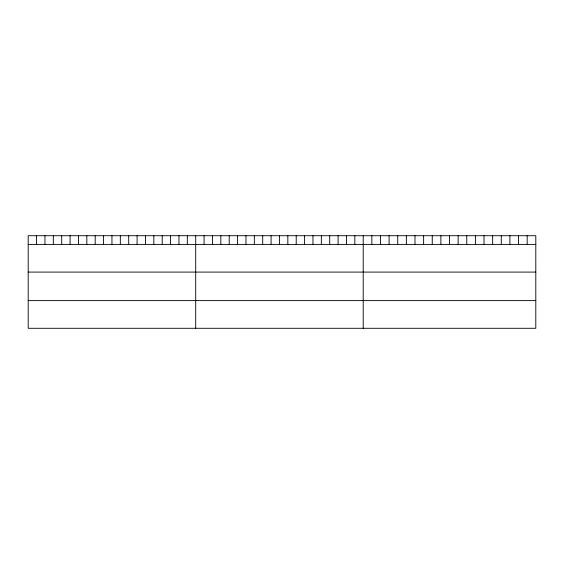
<?xml version="1.0" encoding="UTF-8"?>
<svg xmlns="http://www.w3.org/2000/svg" width="564" height="564" viewBox="0 0 564 564"><rect width="100%" height="100%" fill="white"/><g stroke="black" fill="none" stroke-linecap="round" stroke-linejoin="round"><path stroke-width="0.85" d="M535.8 244.402L535.8 328.283L28.2 328.283L28.2 235.717L535.8 235.717L535.8 244.402L28.2 244.402M28.2 272.088L535.8 272.088M28.2 300.605L535.8 300.605M527.171 235.717L527.171 244.402M518.542 235.717L518.542 244.402M509.912 235.717L509.912 244.402M501.283 235.717L501.283 244.402M492.654 235.717L492.654 244.402M484.025 235.717L484.025 244.402M475.396 235.717L475.396 244.402M466.766 235.717L466.766 244.402M458.137 235.717L458.137 244.402M449.508 235.717L449.508 244.402M440.879 235.717L440.879 244.402M432.25 235.717L432.25 244.402M423.62 235.717L423.62 244.402M414.991 235.717L414.991 244.402M406.362 235.717L406.362 244.402M397.733 235.717L397.733 244.402M389.104 235.717L389.104 244.402M380.474 235.717L380.474 244.402M371.845 235.717L371.845 244.402M363.216 235.717L363.216 328.283M354.841 235.717L354.841 244.402M346.465 235.717L346.465 244.402M338.09 235.717L338.09 244.402M329.714 235.717L329.714 244.402M321.339 235.717L321.339 244.402M312.964 235.717L312.964 244.402M304.588 235.717L304.588 244.402M296.213 235.717L296.213 244.402M287.837 235.717L287.837 244.402M279.462 235.717L279.462 244.402M271.087 235.717L271.087 244.402M262.711 235.717L262.711 244.402M254.336 235.717L254.336 244.402M245.96 235.717L245.96 244.402M237.585 235.717L237.585 244.402M229.21 235.717L229.21 244.402M220.834 235.717L220.834 244.402M212.459 235.717L212.459 244.402M204.083 235.717L204.083 244.402M195.708 235.717L195.708 328.283M187.333 235.717L187.333 244.402M178.957 235.717L178.957 244.402M170.582 235.717L170.582 244.402M162.206 235.717L162.206 244.402M153.831 235.717L153.831 244.402M145.456 235.717L145.456 244.402M137.08 235.717L137.08 244.402M128.705 235.717L128.705 244.402M120.329 235.717L120.329 244.402M111.954 235.717L111.954 244.402M103.579 235.717L103.579 244.402M95.203 235.717L95.203 244.402M86.828 235.717L86.828 244.402M78.452 235.717L78.452 244.402M70.077 235.717L70.077 244.402M61.702 235.717L61.702 244.402M53.326 235.717L53.326 244.402M44.951 235.717L44.951 244.402M36.575 235.717L36.575 244.402"/></g></svg>
